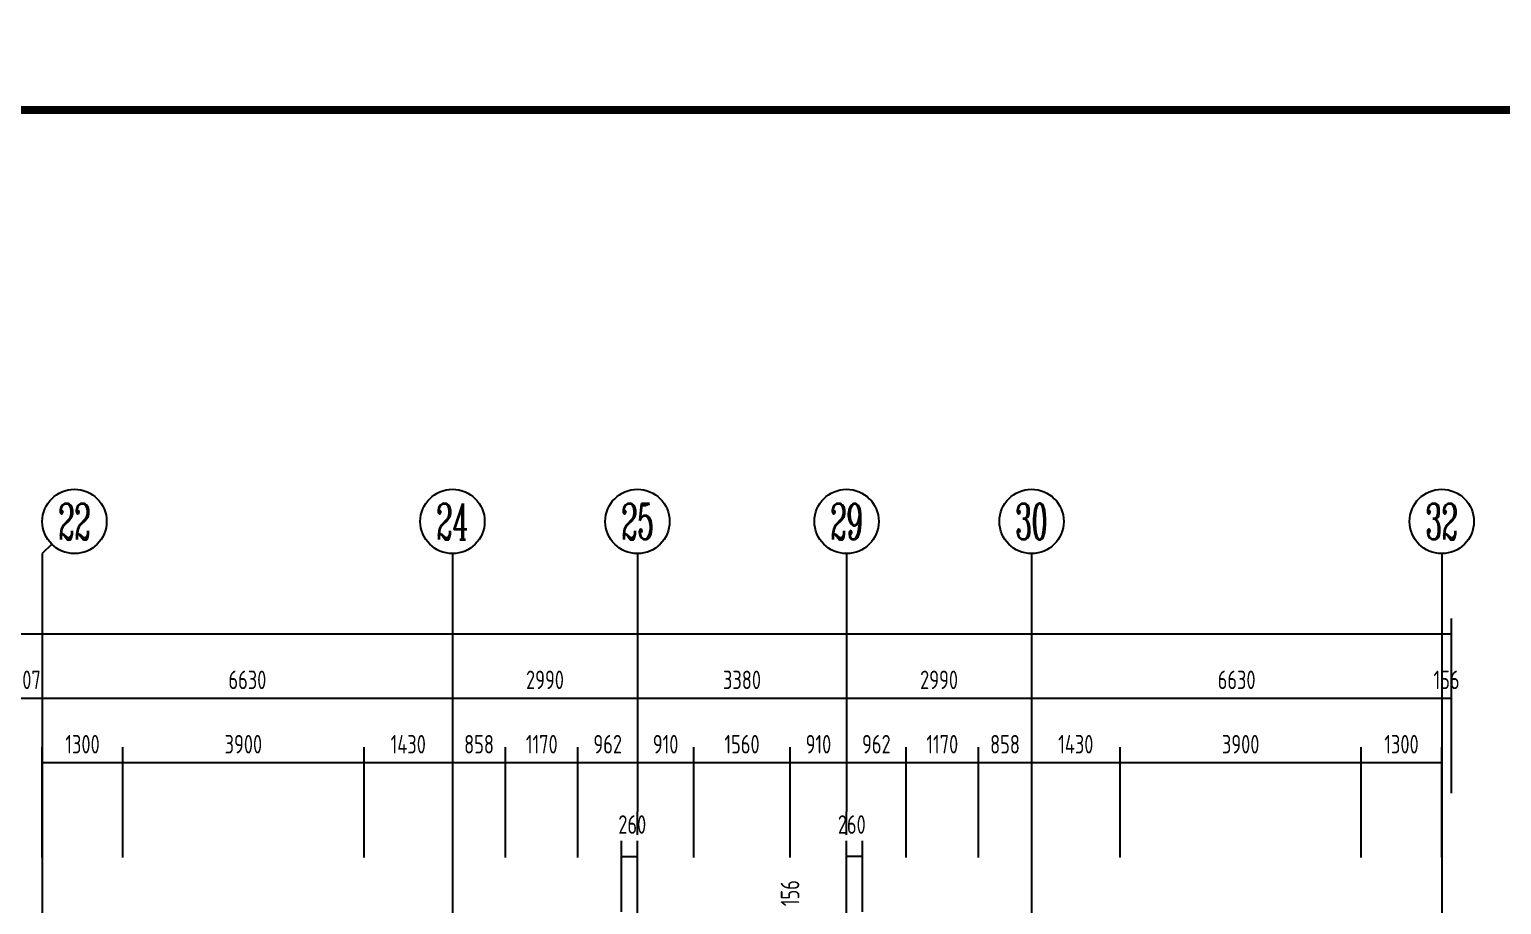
# Model space of a CAD drawing. Extents: x -726032 to 135930, y -151624 to 587044.
# Drawn here: x -569635 to -545840, y 572902 to 587044 of the extents above; entities that cross this region are included whole.
import ezdxf
from ezdxf.enums import TextEntityAlignment as Align

# ---------------------------------------------------------------- set-up
doc = ezdxf.new("R2010")
doc.units = 0
doc.header["$LTSCALE"] = 1000
doc.header["$MEASUREMENT"] = 0
doc.linetypes.add('DOTE', pattern=[2.42, 2, -0.2, 0.02, -0.2])
doc.layers.get('0').update_dxf_attribs({"linetype": 'CONTINUOUS'})
doc.layers.get('DEFPOINTS').update_dxf_attribs({"color": 1, "linetype": 'CONTINUOUS'})
for name, color, linetype in [('AXIS', 245, 'CONTINUOUS'), ('AXIS_TEXT', 7, 'CONTINUOUS'), ('DOTE', 8, 'DOTE'), ('PUB_DIM', 245, 'CONTINUOUS'), ('PUB_TITLE', 1, 'CONTINUOUS')]:
    doc.layers.add(name, color=color, linetype=linetype)
doc.styles.add('COMPLEX', font='COMPLEX')
doc.styles.add('DIM_FONT', font='isocp.shx', dxfattribs={"width": 0.8})
doc.dimstyles.new('AXIS', dxfattribs={"dimtxt": 300, "dimasz": 1, "dimexe": 250, "dimexo": 300, "dimgap": 150, "dimtad": 1, "dimdec": 0, "dimzin": 0, "dimdsep": 46, "dimtxsty": 'DIM_FONT', "dimcen": 0.09, "dimse1": 1, "dimse2": 1, "dimclrt": 142, "dimadec": 0, "dimazin": 0, "dimtfac": 1, "dimtdec": 0, "dimtix": 1, "dimtmove": 2, "dimatfit": 3, "dimfxl": 1, "dimtolj": 1, "dimtzin": 0, "dimarcsym": 0})
doc.dimstyles.new('DIMA', dxfattribs={"dimtxt": 300, "dimasz": 1, "dimexe": 250, "dimexo": 300, "dimgap": 150, "dimtad": 1, "dimdec": 0, "dimzin": 0, "dimdsep": 46, "dimtxsty": 'DIM_FONT', "dimcen": 0.09, "dimse1": 1, "dimclrt": 142, "dimadec": 0, "dimazin": 0, "dimtfac": 1, "dimtdec": 0, "dimtix": 1, "dimtmove": 2, "dimatfit": 3, "dimfxl": 1, "dimtolj": 1, "dimtzin": 0, "dimarcsym": 0})
doc.dimstyles.new('DIMB', dxfattribs={"dimtxt": 300, "dimasz": 1, "dimexe": 250, "dimexo": 300, "dimgap": 150, "dimtad": 1, "dimdec": 0, "dimzin": 0, "dimdsep": 46, "dimtxsty": 'DIM_FONT', "dimcen": 0.09, "dimse2": 1, "dimclrt": 142, "dimadec": 0, "dimazin": 0, "dimtfac": 1, "dimtdec": 0, "dimtix": 1, "dimtmove": 2, "dimatfit": 3, "dimfxl": 1, "dimtolj": 1, "dimtzin": 0, "dimarcsym": 0})
doc.dimstyles.new('DIMN', dxfattribs={"dimtxt": 300, "dimasz": 1, "dimexe": 250, "dimexo": 300, "dimgap": 150, "dimtad": 1, "dimdec": 0, "dimzin": 0, "dimdsep": 46, "dimtxsty": 'DIM_FONT', "dimcen": 0.09, "dimclrt": 142, "dimadec": 0, "dimazin": 0, "dimtfac": 1, "dimtdec": 0, "dimtix": 1, "dimtmove": 2, "dimatfit": 3, "dimfxl": 1, "dimtolj": 1, "dimtzin": 0, "dimarcsym": 0})

# ---------------------------------------------------------------- blocks, each defined once
blk = doc.blocks.new('*D495')
at = {"layer": 'DEFPOINTS', "color": 0, "transparency": 16777216}
for p in [(-555465, 575193), (-555465, 573361), (-554295, 573361)]:
    blk.add_point(p, dxfattribs=at)
at = {"layer": 'PUB_DIM', "color": 0, "lineweight": -2, "transparency": 16777216}
for p, q in [((-555465, 573661), (-555465, 575443)), ((-554295, 573661), (-554295, 575443)), ((-554296, 575193), (-555464, 575193))]:
    blk.add_line(p, q, dxfattribs=at)
at = {"layer": 'PUB_DIM', "color": 0, "transparency": 16777216}
for points in [[(-555464, 575193), (-555464, 575193), (-555465, 575193)], [(-554296, 575193), (-554296, 575193), (-554295, 575193)]]:
    blk.add_solid(points, dxfattribs=at)
at = {"layer": 'PUB_DIM', "color": 142, "transparency": 16777216, "insert": (-554880, 575493), "char_height": 300, "attachment_point": 5, "style": 'DIM_FONT'}
blk.add_mtext('\\A1;1170', dxfattribs=at)
blk = doc.blocks.new('*D3169')
at = {"layer": 'AXIS', "color": 0, "lineweight": -2, "transparency": 16777216}
blk.add_line((-553438, 576233), (-556426, 576233), dxfattribs=at)
at = {"layer": 'AXIS', "color": 0, "transparency": 16777216}
for points in [[(-556426, 576233), (-556426, 576233), (-556427, 576233)], [(-553438, 576233), (-553438, 576233), (-553437, 576233)]]:
    blk.add_solid(points, dxfattribs=at)
at = {"layer": 'DEFPOINTS', "color": 0, "transparency": 16777216}
for p in [(-556427, 576233), (-556427, 574401), (-553437, 574401)]:
    blk.add_point(p, dxfattribs=at)
at = {"layer": 'AXIS', "color": 142, "transparency": 16777216, "insert": (-554932, 576533), "char_height": 300, "attachment_point": 5, "style": 'DIM_FONT'}
blk.add_mtext('\\A1;2990', dxfattribs=at)
blk = doc.blocks.new('*D506')
at = {"layer": 'AXIS', "color": 0, "lineweight": -2, "transparency": 16777216}
for p, q in [((-615330, 574701), (-615330, 577523)), ((-546651, 574701), (-546651, 577523)), ((-546652, 577273), (-615329, 577273))]:
    blk.add_line(p, q, dxfattribs=at)
at = {"layer": 'AXIS', "color": 0, "transparency": 16777216}
for points in [[(-615329, 577273), (-615329, 577273), (-615330, 577273)], [(-546652, 577273), (-546652, 577273), (-546651, 577273)]]:
    blk.add_solid(points, dxfattribs=at)
at = {"layer": 'DEFPOINTS', "color": 0, "transparency": 16777216}
for p in [(-615330, 577273), (-615330, 574401), (-546651, 574401)]:
    blk.add_point(p, dxfattribs=at)
at = {"layer": 'AXIS', "color": 142, "transparency": 16777216, "insert": (-580990, 577573), "char_height": 300, "attachment_point": 5, "style": 'DIM_FONT'}
blk.add_mtext('\\A1;68679', dxfattribs=at)
blk = doc.blocks.new('*D842')
at = {"layer": 'DEFPOINTS', "color": 0, "transparency": 16777216}
for p in [(-568127, 575193), (-568127, 573361), (-564227, 573361)]:
    blk.add_point(p, dxfattribs=at)
at = {"layer": 'PUB_DIM', "color": 0, "lineweight": -2, "transparency": 16777216}
for p, q in [((-568127, 573661), (-568127, 575443)), ((-564227, 573661), (-564227, 575443)), ((-564228, 575193), (-568126, 575193))]:
    blk.add_line(p, q, dxfattribs=at)
at = {"layer": 'PUB_DIM', "color": 0, "transparency": 16777216}
for points in [[(-568126, 575193), (-568126, 575193), (-568127, 575193)], [(-564228, 575193), (-564228, 575193), (-564227, 575193)]]:
    blk.add_solid(points, dxfattribs=at)
at = {"layer": 'PUB_DIM', "color": 142, "transparency": 16777216, "insert": (-566177, 575493), "char_height": 300, "attachment_point": 5, "style": 'DIM_FONT'}
blk.add_mtext('\\A1;3900', dxfattribs=at)
blk = doc.blocks.new('*D3268')
at = {"layer": 'AXIS', "color": 0, "lineweight": -2, "transparency": 16777216}
blk.add_line((-562798, 576233), (-569426, 576233), dxfattribs=at)
at = {"layer": 'AXIS', "color": 0, "transparency": 16777216}
for points in [[(-569426, 576233), (-569426, 576233), (-569427, 576233)], [(-562798, 576233), (-562798, 576233), (-562797, 576233)]]:
    blk.add_solid(points, dxfattribs=at)
at = {"layer": 'DEFPOINTS', "color": 0, "transparency": 16777216}
for p in [(-569427, 576233), (-569427, 574401), (-562797, 574401)]:
    blk.add_point(p, dxfattribs=at)
at = {"layer": 'AXIS', "color": 142, "transparency": 16777216, "insert": (-566112, 576533), "char_height": 300, "attachment_point": 5, "style": 'DIM_FONT'}
blk.add_mtext('\\A1;6630', dxfattribs=at)
blk = doc.blocks.new('*D843')
at = {"layer": 'DEFPOINTS', "color": 0, "transparency": 16777216}
for p in [(-569427, 575193), (-569427, 573361), (-568127, 573361)]:
    blk.add_point(p, dxfattribs=at)
at = {"layer": 'PUB_DIM', "color": 0, "lineweight": -2, "transparency": 16777216}
for p, q in [((-569427, 573661), (-569427, 575443)), ((-568127, 573661), (-568127, 575443)), ((-568128, 575193), (-569426, 575193))]:
    blk.add_line(p, q, dxfattribs=at)
at = {"layer": 'PUB_DIM', "color": 0, "transparency": 16777216}
for points in [[(-569426, 575193), (-569426, 575193), (-569427, 575193)], [(-568128, 575193), (-568128, 575193), (-568127, 575193)]]:
    blk.add_solid(points, dxfattribs=at)
at = {"layer": 'PUB_DIM', "color": 142, "transparency": 16777216, "insert": (-568777, 575493), "char_height": 300, "attachment_point": 5, "style": 'DIM_FONT'}
blk.add_mtext('\\A1;1300', dxfattribs=at)
blk = doc.blocks.new('*D3269')
at = {"layer": 'AXIS', "color": 0, "lineweight": -2, "transparency": 16777216}
for p, q in [((-569935, 576233), (-569936, 576233)), ((-569427, 576233), (-569934, 576233)), ((-569426, 576233), (-569425, 576233))]:
    blk.add_line(p, q, dxfattribs=at)
at = {"layer": 'AXIS', "color": 0, "transparency": 16777216}
for points in [[(-569935, 576233), (-569935, 576233), (-569934, 576233)], [(-569426, 576233), (-569426, 576233), (-569427, 576233)]]:
    blk.add_solid(points, dxfattribs=at)
at = {"layer": 'DEFPOINTS', "color": 0, "transparency": 16777216}
for p in [(-569934, 576233), (-569934, 574401), (-569427, 574401)]:
    blk.add_point(p, dxfattribs=at)
at = {"layer": 'AXIS', "color": 142, "transparency": 16777216, "insert": (-569680, 576533), "char_height": 300, "attachment_point": 5, "style": 'DIM_FONT'}
blk.add_mtext('\\A1;507', dxfattribs=at)
blk = doc.blocks.new('_AXISO2')
blk.add_line((0.354, 0.146), (0.5, 0))
blk.add_circle((0, 0.5), 0.5)
at = {"layer": 'AXIS_TEXT', "style": 'COMPLEX', "width": 1.041667}
blk.add_attdef('A', text='', height=0.56, dxfattribs=at).set_placement((-0.25, 0.22), (0.25, 0.22), align=Align.FIT)
blk = doc.blocks.new('*D847')
at = {"layer": 'DEFPOINTS', "color": 0, "transparency": 16777216}
for p in [(-558897, 575193), (-558897, 573361), (-557337, 573361)]:
    blk.add_point(p, dxfattribs=at)
at = {"layer": 'PUB_DIM', "color": 0, "lineweight": -2, "transparency": 16777216}
for p, q in [((-558897, 573661), (-558897, 575443)), ((-557337, 573661), (-557337, 575443)), ((-557338, 575193), (-558896, 575193))]:
    blk.add_line(p, q, dxfattribs=at)
at = {"layer": 'PUB_DIM', "color": 0, "transparency": 16777216}
for points in [[(-558896, 575193), (-558896, 575193), (-558897, 575193)], [(-557338, 575193), (-557338, 575193), (-557337, 575193)]]:
    blk.add_solid(points, dxfattribs=at)
at = {"layer": 'PUB_DIM', "color": 142, "transparency": 16777216, "insert": (-558117, 575493), "char_height": 300, "attachment_point": 5, "style": 'DIM_FONT'}
blk.add_mtext('\\A1;1560', dxfattribs=at)
blk = doc.blocks.new('*D3656')
at = {"layer": 'DEFPOINTS', "color": 0, "transparency": 16777216}
for p in [(-559807, 575193), (-559807, 573361), (-558897, 573361)]:
    blk.add_point(p, dxfattribs=at)
at = {"layer": 'PUB_DIM', "color": 0, "lineweight": -2, "transparency": 16777216}
for p, q in [((-558897, 573661), (-558897, 575443)), ((-558898, 575193), (-559806, 575193))]:
    blk.add_line(p, q, dxfattribs=at)
at = {"layer": 'PUB_DIM', "color": 0, "transparency": 16777216}
for points in [[(-559806, 575193), (-559806, 575193), (-559807, 575193)], [(-558898, 575193), (-558898, 575193), (-558897, 575193)]]:
    blk.add_solid(points, dxfattribs=at)
at = {"layer": 'PUB_DIM', "color": 142, "transparency": 16777216, "insert": (-559352, 575493), "char_height": 300, "attachment_point": 5, "style": 'DIM_FONT'}
blk.add_mtext('\\A1;910', dxfattribs=at)
blk = doc.blocks.new('*D3657')
at = {"layer": 'DEFPOINTS', "color": 0, "transparency": 16777216}
for p in [(-562797, 575193), (-562797, 573361), (-561939, 573361)]:
    blk.add_point(p, dxfattribs=at)
at = {"layer": 'PUB_DIM', "color": 0, "lineweight": -2, "transparency": 16777216}
for p, q in [((-561939, 573661), (-561939, 575443)), ((-561940, 575193), (-562796, 575193))]:
    blk.add_line(p, q, dxfattribs=at)
at = {"layer": 'PUB_DIM', "color": 0, "transparency": 16777216}
for points in [[(-562796, 575193), (-562796, 575193), (-562797, 575193)], [(-561940, 575193), (-561940, 575193), (-561939, 575193)]]:
    blk.add_solid(points, dxfattribs=at)
at = {"layer": 'PUB_DIM', "color": 142, "transparency": 16777216, "insert": (-562368, 575493), "char_height": 300, "attachment_point": 5, "style": 'DIM_FONT'}
blk.add_mtext('\\A1;858', dxfattribs=at)
blk = doc.blocks.new('_AXISO')
blk.add_circle((0, 0), 0.5)
at = {"layer": 'AXIS_TEXT', "style": 'COMPLEX', "width": 1.041667}
blk.add_attdef('A', text='', height=0.56, dxfattribs=at).set_placement((-0.25, -0.28), (0.25, -0.28), align=Align.FIT)
blk = doc.blocks.new('*D848')
at = {"layer": 'DEFPOINTS', "color": 0, "transparency": 16777216}
for p in [(-561939, 575193), (-561939, 573361), (-560769, 573361)]:
    blk.add_point(p, dxfattribs=at)
at = {"layer": 'PUB_DIM', "color": 0, "lineweight": -2, "transparency": 16777216}
for p, q in [((-561939, 573661), (-561939, 575443)), ((-560769, 573661), (-560769, 575443)), ((-560770, 575193), (-561938, 575193))]:
    blk.add_line(p, q, dxfattribs=at)
at = {"layer": 'PUB_DIM', "color": 0, "transparency": 16777216}
for points in [[(-561938, 575193), (-561938, 575193), (-561939, 575193)], [(-560770, 575193), (-560770, 575193), (-560769, 575193)]]:
    blk.add_solid(points, dxfattribs=at)
at = {"layer": 'PUB_DIM', "color": 142, "transparency": 16777216, "insert": (-561354, 575493), "char_height": 300, "attachment_point": 5, "style": 'DIM_FONT'}
blk.add_mtext('\\A1;1170', dxfattribs=at)
blk = doc.blocks.new('*D849')
at = {"layer": 'DEFPOINTS', "color": 0, "transparency": 16777216}
for p in [(-559807, 573680), (-560067, 572485), (-559807, 572485)]:
    blk.add_point(p, dxfattribs=at)
at = {"layer": 'PUB_DIM', "color": 0, "lineweight": -2, "transparency": 16777216}
for p, q in [((-560067, 572785), (-560067, 573930)), ((-559807, 572785), (-559807, 573930)), ((-560068, 573680), (-560069, 573680)), ((-560067, 573680), (-559807, 573680)), ((-559806, 573680), (-559805, 573680))]:
    blk.add_line(p, q, dxfattribs=at)
at = {"layer": 'PUB_DIM', "color": 0, "transparency": 16777216}
for points in [[(-560068, 573680), (-560068, 573680), (-560067, 573680)], [(-559806, 573680), (-559806, 573680), (-559807, 573680)]]:
    blk.add_solid(points, dxfattribs=at)
at = {"layer": 'PUB_DIM', "color": 142, "transparency": 16777216, "insert": (-559891, 574195), "char_height": 300, "attachment_point": 5, "style": 'DIM_FONT'}
blk.add_mtext('\\A1;260', dxfattribs=at)
blk = doc.blocks.new('*D3271')
at = {"layer": 'AXIS', "color": 0, "lineweight": -2, "transparency": 16777216}
blk.add_line((-559808, 576233), (-562796, 576233), dxfattribs=at)
at = {"layer": 'AXIS', "color": 0, "transparency": 16777216}
for points in [[(-562796, 576233), (-562796, 576233), (-562797, 576233)], [(-559808, 576233), (-559808, 576233), (-559807, 576233)]]:
    blk.add_solid(points, dxfattribs=at)
at = {"layer": 'DEFPOINTS', "color": 0, "transparency": 16777216}
for p in [(-562797, 576233), (-562797, 574401), (-559807, 574401)]:
    blk.add_point(p, dxfattribs=at)
at = {"layer": 'AXIS', "color": 142, "transparency": 16777216, "insert": (-561302, 576533), "char_height": 300, "attachment_point": 5, "style": 'DIM_FONT'}
blk.add_mtext('\\A1;2990', dxfattribs=at)
blk = doc.blocks.new('*D2080')
at = {"layer": 'DEFPOINTS', "color": 0, "transparency": 16777216}
for p in [(-560769, 575193), (-560769, 573361), (-559807, 573361)]:
    blk.add_point(p, dxfattribs=at)
at = {"layer": 'PUB_DIM', "color": 0, "lineweight": -2, "transparency": 16777216}
for p, q in [((-560769, 573661), (-560769, 575443)), ((-559808, 575193), (-560768, 575193))]:
    blk.add_line(p, q, dxfattribs=at)
at = {"layer": 'PUB_DIM', "color": 0, "transparency": 16777216}
for points in [[(-560768, 575193), (-560768, 575193), (-560769, 575193)], [(-559808, 575193), (-559808, 575193), (-559807, 575193)]]:
    blk.add_solid(points, dxfattribs=at)
at = {"layer": 'PUB_DIM', "color": 142, "transparency": 16777216, "insert": (-560288, 575493), "char_height": 300, "attachment_point": 5, "style": 'DIM_FONT'}
blk.add_mtext('\\A1;962', dxfattribs=at)
blk = doc.blocks.new('*D2081')
at = {"layer": 'DEFPOINTS', "color": 0, "transparency": 16777216}
for p in [(-564227, 575193), (-564227, 573361), (-562797, 573361)]:
    blk.add_point(p, dxfattribs=at)
at = {"layer": 'PUB_DIM', "color": 0, "lineweight": -2, "transparency": 16777216}
for p, q in [((-564227, 573661), (-564227, 575443)), ((-562798, 575193), (-564226, 575193))]:
    blk.add_line(p, q, dxfattribs=at)
at = {"layer": 'PUB_DIM', "color": 0, "transparency": 16777216}
for points in [[(-564226, 575193), (-564226, 575193), (-564227, 575193)], [(-562798, 575193), (-562798, 575193), (-562797, 575193)]]:
    blk.add_solid(points, dxfattribs=at)
at = {"layer": 'PUB_DIM', "color": 142, "transparency": 16777216, "insert": (-563512, 575493), "char_height": 300, "attachment_point": 5, "style": 'DIM_FONT'}
blk.add_mtext('\\A1;1430', dxfattribs=at)
blk = doc.blocks.new('*D3273')
at = {"layer": 'DEFPOINTS', "color": 0, "transparency": 16777216}
for p in [(-556951, 572329), (-555651, 572485), (-555651, 572329)]:
    blk.add_point(p, dxfattribs=at)
at = {"layer": 'PUB_DIM', "color": 0, "lineweight": -2, "transparency": 16777216}
for p, q in [((-556951, 572486), (-556951, 572487)), ((-556951, 572485), (-556951, 572329)), ((-556951, 572328), (-556951, 572327))]:
    blk.add_line(p, q, dxfattribs=at)
at = {"layer": 'PUB_DIM', "color": 0, "transparency": 16777216}
for points in [[(-556951, 572486), (-556951, 572486), (-556951, 572485)], [(-556951, 572328), (-556951, 572328), (-556951, 572329)]]:
    blk.add_solid(points, dxfattribs=at)
at = {"layer": 'PUB_DIM', "color": 142, "transparency": 16777216, "insert": (-557341, 573086), "char_height": 300, "attachment_point": 5, "rotation": 90, "style": 'DIM_FONT'}
blk.add_mtext('\\A1;156', dxfattribs=at)
blk = doc.blocks.new('*D2082')
at = {"layer": 'DEFPOINTS', "color": 0, "transparency": 16777216}
for p in [(-557337, 575193), (-557337, 573361), (-556427, 573361)]:
    blk.add_point(p, dxfattribs=at)
at = {"layer": 'PUB_DIM', "color": 0, "lineweight": -2, "transparency": 16777216}
for p, q in [((-557337, 573661), (-557337, 575443)), ((-556428, 575193), (-557336, 575193))]:
    blk.add_line(p, q, dxfattribs=at)
at = {"layer": 'PUB_DIM', "color": 0, "transparency": 16777216}
for points in [[(-557336, 575193), (-557336, 575193), (-557337, 575193)], [(-556428, 575193), (-556428, 575193), (-556427, 575193)]]:
    blk.add_solid(points, dxfattribs=at)
at = {"layer": 'PUB_DIM', "color": 142, "transparency": 16777216, "insert": (-556882, 575493), "char_height": 300, "attachment_point": 5, "style": 'DIM_FONT'}
blk.add_mtext('\\A1;910', dxfattribs=at)
blk = doc.blocks.new('*D3274')
at = {"layer": 'AXIS', "color": 0, "lineweight": -2, "transparency": 16777216}
blk.add_line((-556428, 576233), (-559806, 576233), dxfattribs=at)
at = {"layer": 'AXIS', "color": 0, "transparency": 16777216}
for points in [[(-559806, 576233), (-559806, 576233), (-559807, 576233)], [(-556428, 576233), (-556428, 576233), (-556427, 576233)]]:
    blk.add_solid(points, dxfattribs=at)
at = {"layer": 'DEFPOINTS', "color": 0, "transparency": 16777216}
for p in [(-559807, 576233), (-559807, 574401), (-556427, 574401)]:
    blk.add_point(p, dxfattribs=at)
at = {"layer": 'AXIS', "color": 142, "transparency": 16777216, "insert": (-558117, 576533), "char_height": 300, "attachment_point": 5, "style": 'DIM_FONT'}
blk.add_mtext('\\A1;3380', dxfattribs=at)
blk = doc.blocks.new('*D851')
at = {"layer": 'DEFPOINTS', "color": 0, "transparency": 16777216}
for p in [(-556427, 573680), (-556427, 572485), (-556167, 572485)]:
    blk.add_point(p, dxfattribs=at)
at = {"layer": 'PUB_DIM', "color": 0, "lineweight": -2, "transparency": 16777216}
for p, q in [((-556427, 572785), (-556427, 573930)), ((-556167, 572785), (-556167, 573930)), ((-556428, 573680), (-556429, 573680)), ((-556167, 573680), (-556427, 573680)), ((-556166, 573680), (-556165, 573680))]:
    blk.add_line(p, q, dxfattribs=at)
at = {"layer": 'PUB_DIM', "color": 0, "transparency": 16777216}
for points in [[(-556428, 573680), (-556428, 573680), (-556427, 573680)], [(-556166, 573680), (-556166, 573680), (-556167, 573680)]]:
    blk.add_solid(points, dxfattribs=at)
at = {"layer": 'PUB_DIM', "color": 142, "transparency": 16777216, "insert": (-556343, 574195), "char_height": 300, "attachment_point": 5, "style": 'DIM_FONT'}
blk.add_mtext('\\A1;260', dxfattribs=at)
blk = doc.blocks.new('*D3658')
at = {"layer": 'DEFPOINTS', "color": 0, "transparency": 16777216}
for p in [(-556427, 575193), (-556427, 573361), (-555465, 573361)]:
    blk.add_point(p, dxfattribs=at)
at = {"layer": 'PUB_DIM', "color": 0, "lineweight": -2, "transparency": 16777216}
for p, q in [((-555465, 573661), (-555465, 575443)), ((-555466, 575193), (-556426, 575193))]:
    blk.add_line(p, q, dxfattribs=at)
at = {"layer": 'PUB_DIM', "color": 0, "transparency": 16777216}
for points in [[(-556426, 575193), (-556426, 575193), (-556427, 575193)], [(-555466, 575193), (-555466, 575193), (-555465, 575193)]]:
    blk.add_solid(points, dxfattribs=at)
at = {"layer": 'PUB_DIM', "color": 142, "transparency": 16777216, "insert": (-555946, 575493), "char_height": 300, "attachment_point": 5, "style": 'DIM_FONT'}
blk.add_mtext('\\A1;962', dxfattribs=at)
blk = doc.blocks.new('*D1383')
at = {"layer": 'DEFPOINTS', "color": 0, "transparency": 16777216}
for p in [(-548107, 575193), (-548107, 573361), (-546807, 573361)]:
    blk.add_point(p, dxfattribs=at)
at = {"layer": 'PUB_DIM', "color": 0, "lineweight": -2, "transparency": 16777216}
for p, q in [((-548107, 573661), (-548107, 575443)), ((-546807, 573661), (-546807, 575443)), ((-546808, 575193), (-548106, 575193))]:
    blk.add_line(p, q, dxfattribs=at)
at = {"layer": 'PUB_DIM', "color": 0, "transparency": 16777216}
for points in [[(-548106, 575193), (-548106, 575193), (-548107, 575193)], [(-546808, 575193), (-546808, 575193), (-546807, 575193)]]:
    blk.add_solid(points, dxfattribs=at)
at = {"layer": 'PUB_DIM', "color": 142, "transparency": 16777216, "insert": (-547457, 575493), "char_height": 300, "attachment_point": 5, "style": 'DIM_FONT'}
blk.add_mtext('\\A1;1300', dxfattribs=at)
blk = doc.blocks.new('*D3418')
at = {"layer": 'AXIS', "color": 0, "lineweight": -2, "transparency": 16777216}
for p, q in [((-546808, 576233), (-546809, 576233)), ((-546651, 576233), (-546807, 576233)), ((-546650, 576233), (-546649, 576233))]:
    blk.add_line(p, q, dxfattribs=at)
at = {"layer": 'AXIS', "color": 0, "transparency": 16777216}
for points in [[(-546808, 576233), (-546808, 576233), (-546807, 576233)], [(-546650, 576233), (-546650, 576233), (-546651, 576233)]]:
    blk.add_solid(points, dxfattribs=at)
at = {"layer": 'DEFPOINTS', "color": 0, "transparency": 16777216}
for p in [(-546807, 576233), (-546807, 574401), (-546651, 574401)]:
    blk.add_point(p, dxfattribs=at)
at = {"layer": 'AXIS', "color": 142, "transparency": 16777216, "insert": (-546729, 576533), "char_height": 300, "attachment_point": 5, "style": 'DIM_FONT'}
blk.add_mtext('\\A1;156', dxfattribs=at)
blk = doc.blocks.new('*D2634')
at = {"layer": 'DEFPOINTS', "color": 0, "transparency": 16777216}
for p in [(-554295, 575193), (-554295, 573361), (-553437, 573361)]:
    blk.add_point(p, dxfattribs=at)
at = {"layer": 'PUB_DIM', "color": 0, "lineweight": -2, "transparency": 16777216}
for p, q in [((-554295, 573661), (-554295, 575443)), ((-553438, 575193), (-554294, 575193))]:
    blk.add_line(p, q, dxfattribs=at)
at = {"layer": 'PUB_DIM', "color": 0, "transparency": 16777216}
for points in [[(-554294, 575193), (-554294, 575193), (-554295, 575193)], [(-553438, 575193), (-553438, 575193), (-553437, 575193)]]:
    blk.add_solid(points, dxfattribs=at)
at = {"layer": 'PUB_DIM', "color": 142, "transparency": 16777216, "insert": (-553866, 575493), "char_height": 300, "attachment_point": 5, "style": 'DIM_FONT'}
blk.add_mtext('\\A1;858', dxfattribs=at)
blk = doc.blocks.new('*D3830')
at = {"layer": 'DEFPOINTS', "color": 0, "transparency": 16777216}
for p in [(-553437, 575193), (-553437, 573361), (-552007, 573361)]:
    blk.add_point(p, dxfattribs=at)
at = {"layer": 'PUB_DIM', "color": 0, "lineweight": -2, "transparency": 16777216}
for p, q in [((-552007, 573661), (-552007, 575443)), ((-552008, 575193), (-553436, 575193))]:
    blk.add_line(p, q, dxfattribs=at)
at = {"layer": 'PUB_DIM', "color": 0, "transparency": 16777216}
for points in [[(-553436, 575193), (-553436, 575193), (-553437, 575193)], [(-552008, 575193), (-552008, 575193), (-552007, 575193)]]:
    blk.add_solid(points, dxfattribs=at)
at = {"layer": 'PUB_DIM', "color": 142, "transparency": 16777216, "insert": (-552722, 575493), "char_height": 300, "attachment_point": 5, "style": 'DIM_FONT'}
blk.add_mtext('\\A1;1430', dxfattribs=at)
blk = doc.blocks.new('*D3419')
at = {"layer": 'AXIS', "color": 0, "lineweight": -2, "transparency": 16777216}
blk.add_line((-546808, 576233), (-553436, 576233), dxfattribs=at)
at = {"layer": 'AXIS', "color": 0, "transparency": 16777216}
for points in [[(-553436, 576233), (-553436, 576233), (-553437, 576233)], [(-546808, 576233), (-546808, 576233), (-546807, 576233)]]:
    blk.add_solid(points, dxfattribs=at)
at = {"layer": 'DEFPOINTS', "color": 0, "transparency": 16777216}
for p in [(-553437, 576233), (-553437, 574401), (-546807, 574401)]:
    blk.add_point(p, dxfattribs=at)
at = {"layer": 'AXIS', "color": 142, "transparency": 16777216, "insert": (-550122, 576533), "char_height": 300, "attachment_point": 5, "style": 'DIM_FONT'}
blk.add_mtext('\\A1;6630', dxfattribs=at)
blk = doc.blocks.new('*D1385')
at = {"layer": 'DEFPOINTS', "color": 0, "transparency": 16777216}
for p in [(-552007, 575193), (-552007, 573361), (-548107, 573361)]:
    blk.add_point(p, dxfattribs=at)
at = {"layer": 'PUB_DIM', "color": 0, "lineweight": -2, "transparency": 16777216}
for p, q in [((-552007, 573661), (-552007, 575443)), ((-548107, 573661), (-548107, 575443)), ((-548108, 575193), (-552006, 575193))]:
    blk.add_line(p, q, dxfattribs=at)
at = {"layer": 'PUB_DIM', "color": 0, "transparency": 16777216}
for points in [[(-552006, 575193), (-552006, 575193), (-552007, 575193)], [(-548108, 575193), (-548108, 575193), (-548107, 575193)]]:
    blk.add_solid(points, dxfattribs=at)
at = {"layer": 'PUB_DIM', "color": 142, "transparency": 16777216, "insert": (-550057, 575493), "char_height": 300, "attachment_point": 5, "style": 'DIM_FONT'}
blk.add_mtext('\\A1;3900', dxfattribs=at)

msp = doc.modelspace()

# ---------------------------------------------------------------- linework, layer by layer
at = {"layer": 'AXIS'}
for p, q in [((-569426.9, 578572.8), (-569426.9, 574401.4)), ((-562796.9, 578572.8), (-562796.9, 574401.4)), ((-559806.9, 578572.8), (-559806.9, 574401.4)), ((-556426.9, 578572.8), (-556426.9, 574401.4)), ((-553436.9, 578572.8), (-553436.9, 574401.4)), ((-546806.9, 578572.8), (-546806.9, 574401.4))]:
    msp.add_line(p, q, dxfattribs=at)
at = {"layer": 'DOTE'}
for p, q in [((-569426.9, 574401.4), (-569426.9, 546557.4)), ((-562796.9, 574401.4), (-562796.9, 546557.4)), ((-559806.9, 561929.5), (-559806.9, 574401.4)), ((-556426.9, 561929.5), (-556426.9, 574401.4)), ((-553436.9, 574401.4), (-553436.9, 546557.4)), ((-546806.9, 574401.4), (-546806.9, 546557.4))]:
    msp.add_line(p, q, dxfattribs=at)
at = {"layer": 'PUB_TITLE'}
for points, const_width in [([(-629442.4, 532443.9), (-532852.4, 532443.9), (-532852.4, 587043.9), (-629442.4, 587043.9)], 0.234), ([(-626842.4, 533743.9), (-534152.4, 533743.9), (-534152.4, 585743.9), (-626842.4, 585743.9)], 130)]:
    msp.add_lwpolyline(points, close=True, dxfattribs=dict(at, const_width=const_width))

# ---------------------------------------------------------------- block references
at = {"layer": 'AXIS'}
ref = msp.add_blockref('_AXISO2', (-569426.9, 579092.8), dxfattribs=dict(at, xscale=1040, yscale=1040, zscale=1040, rotation=270))
ref.add_attrib('A', '22', dxfattribs={"layer": 'AXIS_TEXT', "height": 582.4, "style": 'COMPLEX', "width": 0.551471}).set_placement((-569166.9, 578801.6), (-568646.9, 578801.6), align=Align.FIT)
ref = msp.add_blockref('_AXISO', (-562796.9, 579092.8), dxfattribs=dict(at, xscale=1040, yscale=1040, zscale=1040))
ref.add_attrib('A', '24', dxfattribs={"layer": 'AXIS_TEXT', "height": 582.4, "style": 'COMPLEX', "width": 0.520833}).set_placement((-563056.9, 578801.6), (-562536.9, 578801.6), align=Align.FIT)
ref = msp.add_blockref('_AXISO', (-559806.9, 579092.8), dxfattribs=dict(at, xscale=1040, yscale=1040, zscale=1040))
ref.add_attrib('A', '25', dxfattribs={"layer": 'AXIS_TEXT', "height": 582.4, "style": 'COMPLEX', "width": 0.551471}).set_placement((-560066.9, 578801.6), (-559546.9, 578801.6), align=Align.FIT)
ref = msp.add_blockref('_AXISO', (-556426.9, 579092.8), dxfattribs=dict(at, xscale=1040, yscale=1040, zscale=1040))
ref.add_attrib('A', '29', dxfattribs={"layer": 'AXIS_TEXT', "height": 582.4, "style": 'COMPLEX', "width": 0.551471}).set_placement((-556686.9, 578801.6), (-556166.9, 578801.6), align=Align.FIT)
ref = msp.add_blockref('_AXISO', (-553436.9, 579092.8), dxfattribs=dict(at, xscale=1040, yscale=1040, zscale=1040))
ref.add_attrib('A', '30', dxfattribs={"layer": 'AXIS_TEXT', "height": 582.4, "style": 'COMPLEX', "width": 0.568182}).set_placement((-553696.9, 578801.6), (-553176.9, 578801.6), align=Align.FIT)
ref = msp.add_blockref('_AXISO', (-546806.9, 579092.8), dxfattribs=dict(at, xscale=1040, yscale=1040, zscale=1040))
ref.add_attrib('A', '32', dxfattribs={"layer": 'AXIS_TEXT', "height": 582.4, "style": 'COMPLEX', "width": 0.568182}).set_placement((-547066.9, 578801.6), (-546546.9, 578801.6), align=Align.FIT)

# ---------------------------------------------------------------- dimensions: what is measured, and where the dimension line sits
for p1, p2, distance, dimstyle, picture, middle in [((-546650.9, 574401.4), (-615329.9, 574401.4), -2871.4, 'DIMN', '*D506', (-580990.4, 577572.8)), ((-553436.9, 574401.4), (-556426.9, 574401.4), -1831.4, 'AXIS', '*D3169', (-554931.9, 576532.8)), ((-546806.9, 574401.4), (-553436.9, 574401.4), -1831.4, 'AXIS', '*D3419', (-550121.9, 576532.8)), ((-546650.9, 574401.4), (-546806.9, 574401.4), -1831.4, 'AXIS', '*D3418', (-546728.9, 576532.8))]:
    dim = msp.add_aligned_dim(p1=p1, p2=p2, distance=distance, dimstyle=dimstyle, dxfattribs=at)
    dim.commit()
    dim.dimension.update_dxf_attribs({"geometry": picture, "text_midpoint": middle})
for base, p1, p2, picture, middle in [((-569933.9, 576232.8), (-569426.9, 574401.4), (-569933.9, 574401.4), '*D3269', (-569680.4, 576532.8)), ((-569426.9, 576232.8), (-562796.9, 574401.4), (-569426.9, 574401.4), '*D3268', (-566111.9, 576532.8)), ((-562796.9, 576232.8), (-559806.9, 574401.4), (-562796.9, 574401.4), '*D3271', (-561301.9, 576532.8)), ((-559806.9, 576232.8), (-556426.9, 574401.4), (-559806.9, 574401.4), '*D3274', (-558116.9, 576532.8))]:
    dim = msp.add_linear_dim(base=base, p1=p1, p2=p2, dimstyle='AXIS', dxfattribs=at)
    dim.commit()
    dim.dimension.update_dxf_attribs({"geometry": picture, "text_midpoint": middle})
at = {"layer": 'PUB_DIM'}
for base, p1, p2, dimstyle, picture, middle in [((-569426.9, 575192.8), (-568126.9, 573361.4), (-569426.9, 573361.4), 'DIMN', '*D843', (-568776.9, 575492.8)), ((-568126.9, 575192.8), (-564226.9, 573361.4), (-568126.9, 573361.4), 'DIMN', '*D842', (-566176.9, 575492.8)), ((-564226.9, 575192.8), (-562796.9, 573361.4), (-564226.9, 573361.4), 'DIMA', '*D2081', (-563511.9, 575492.8)), ((-562796.9, 575192.8), (-561938.9, 573361.4), (-562796.9, 573361.4), 'DIMB', '*D3657', (-562367.9, 575492.8)), ((-561938.9, 575192.8), (-560768.9, 573361.4), (-561938.9, 573361.4), 'DIMN', '*D848', (-561353.9, 575492.8)), ((-560768.9, 575192.8), (-559806.9, 573361.4), (-560768.9, 573361.4), 'DIMA', '*D2080', (-560287.9, 575492.9)), ((-559806.9, 575192.8), (-558896.9, 573361.4), (-559806.9, 573361.4), 'DIMB', '*D3656', (-559351.9, 575492.8)), ((-558896.9, 575192.8), (-557336.9, 573361.4), (-558896.9, 573361.4), 'DIMN', '*D847', (-558116.9, 575492.8)), ((-557336.9, 575192.8), (-556426.9, 573361.4), (-557336.9, 573361.4), 'DIMA', '*D2082', (-556881.9, 575492.8)), ((-556426.9, 575192.8), (-555464.9, 573361.4), (-556426.9, 573361.4), 'DIMB', '*D3658', (-555945.9, 575492.9)), ((-555464.9, 575192.8), (-554294.9, 573361.4), (-555464.9, 573361.4), 'DIMN', '*D495', (-554879.9, 575492.8)), ((-554294.9, 575192.8), (-553436.9, 573361.4), (-554294.9, 573361.4), 'DIMA', '*D2634', (-553865.9, 575492.8)), ((-553436.9, 575192.8), (-552006.9, 573361.4), (-553436.9, 573361.4), 'DIMB', '*D3830', (-552721.9, 575492.8)), ((-552006.9, 575192.8), (-548106.9, 573361.4), (-552006.9, 573361.4), 'DIMN', '*D1385', (-550056.9, 575492.8)), ((-548106.9, 575192.8), (-546806.9, 573361.4), (-548106.9, 573361.4), 'DIMN', '*D1383', (-547456.9, 575492.8))]:
    dim = msp.add_linear_dim(base=base, p1=p1, p2=p2, dimstyle=dimstyle, dxfattribs=at)
    dim.commit()
    dim.dimension.update_dxf_attribs({"geometry": picture, "text_midpoint": middle})
for base, p1, p2, angle, dimstyle, picture, middle, dimtype in [((-559806.9, 573680.2), (-560066.9, 572485.5), (-559806.9, 572485.5), 180, 'DIMN', '*D849', (-559890.9, 574194.8), 160), ((-556426.9, 573680.2), (-556166.9, 572485.5), (-556426.9, 572485.5), 180, 'DIMN', '*D851', (-556342.8, 574194.8), 160), ((-556951.1, 572329.5), (-555651.1, 572485.5), (-555651.1, 572329.5), 270, 'AXIS', '*D3273', (-557341.1, 573086.3), 161)]:
    dim = msp.add_linear_dim(base=base, p1=p1, p2=p2, angle=angle, dimstyle=dimstyle, dxfattribs=at)
    dim.commit()
    dim.dimension.update_dxf_attribs({"geometry": picture, "text_midpoint": middle, "dimtype": dimtype})

doc.saveas('drawing.dxf')
